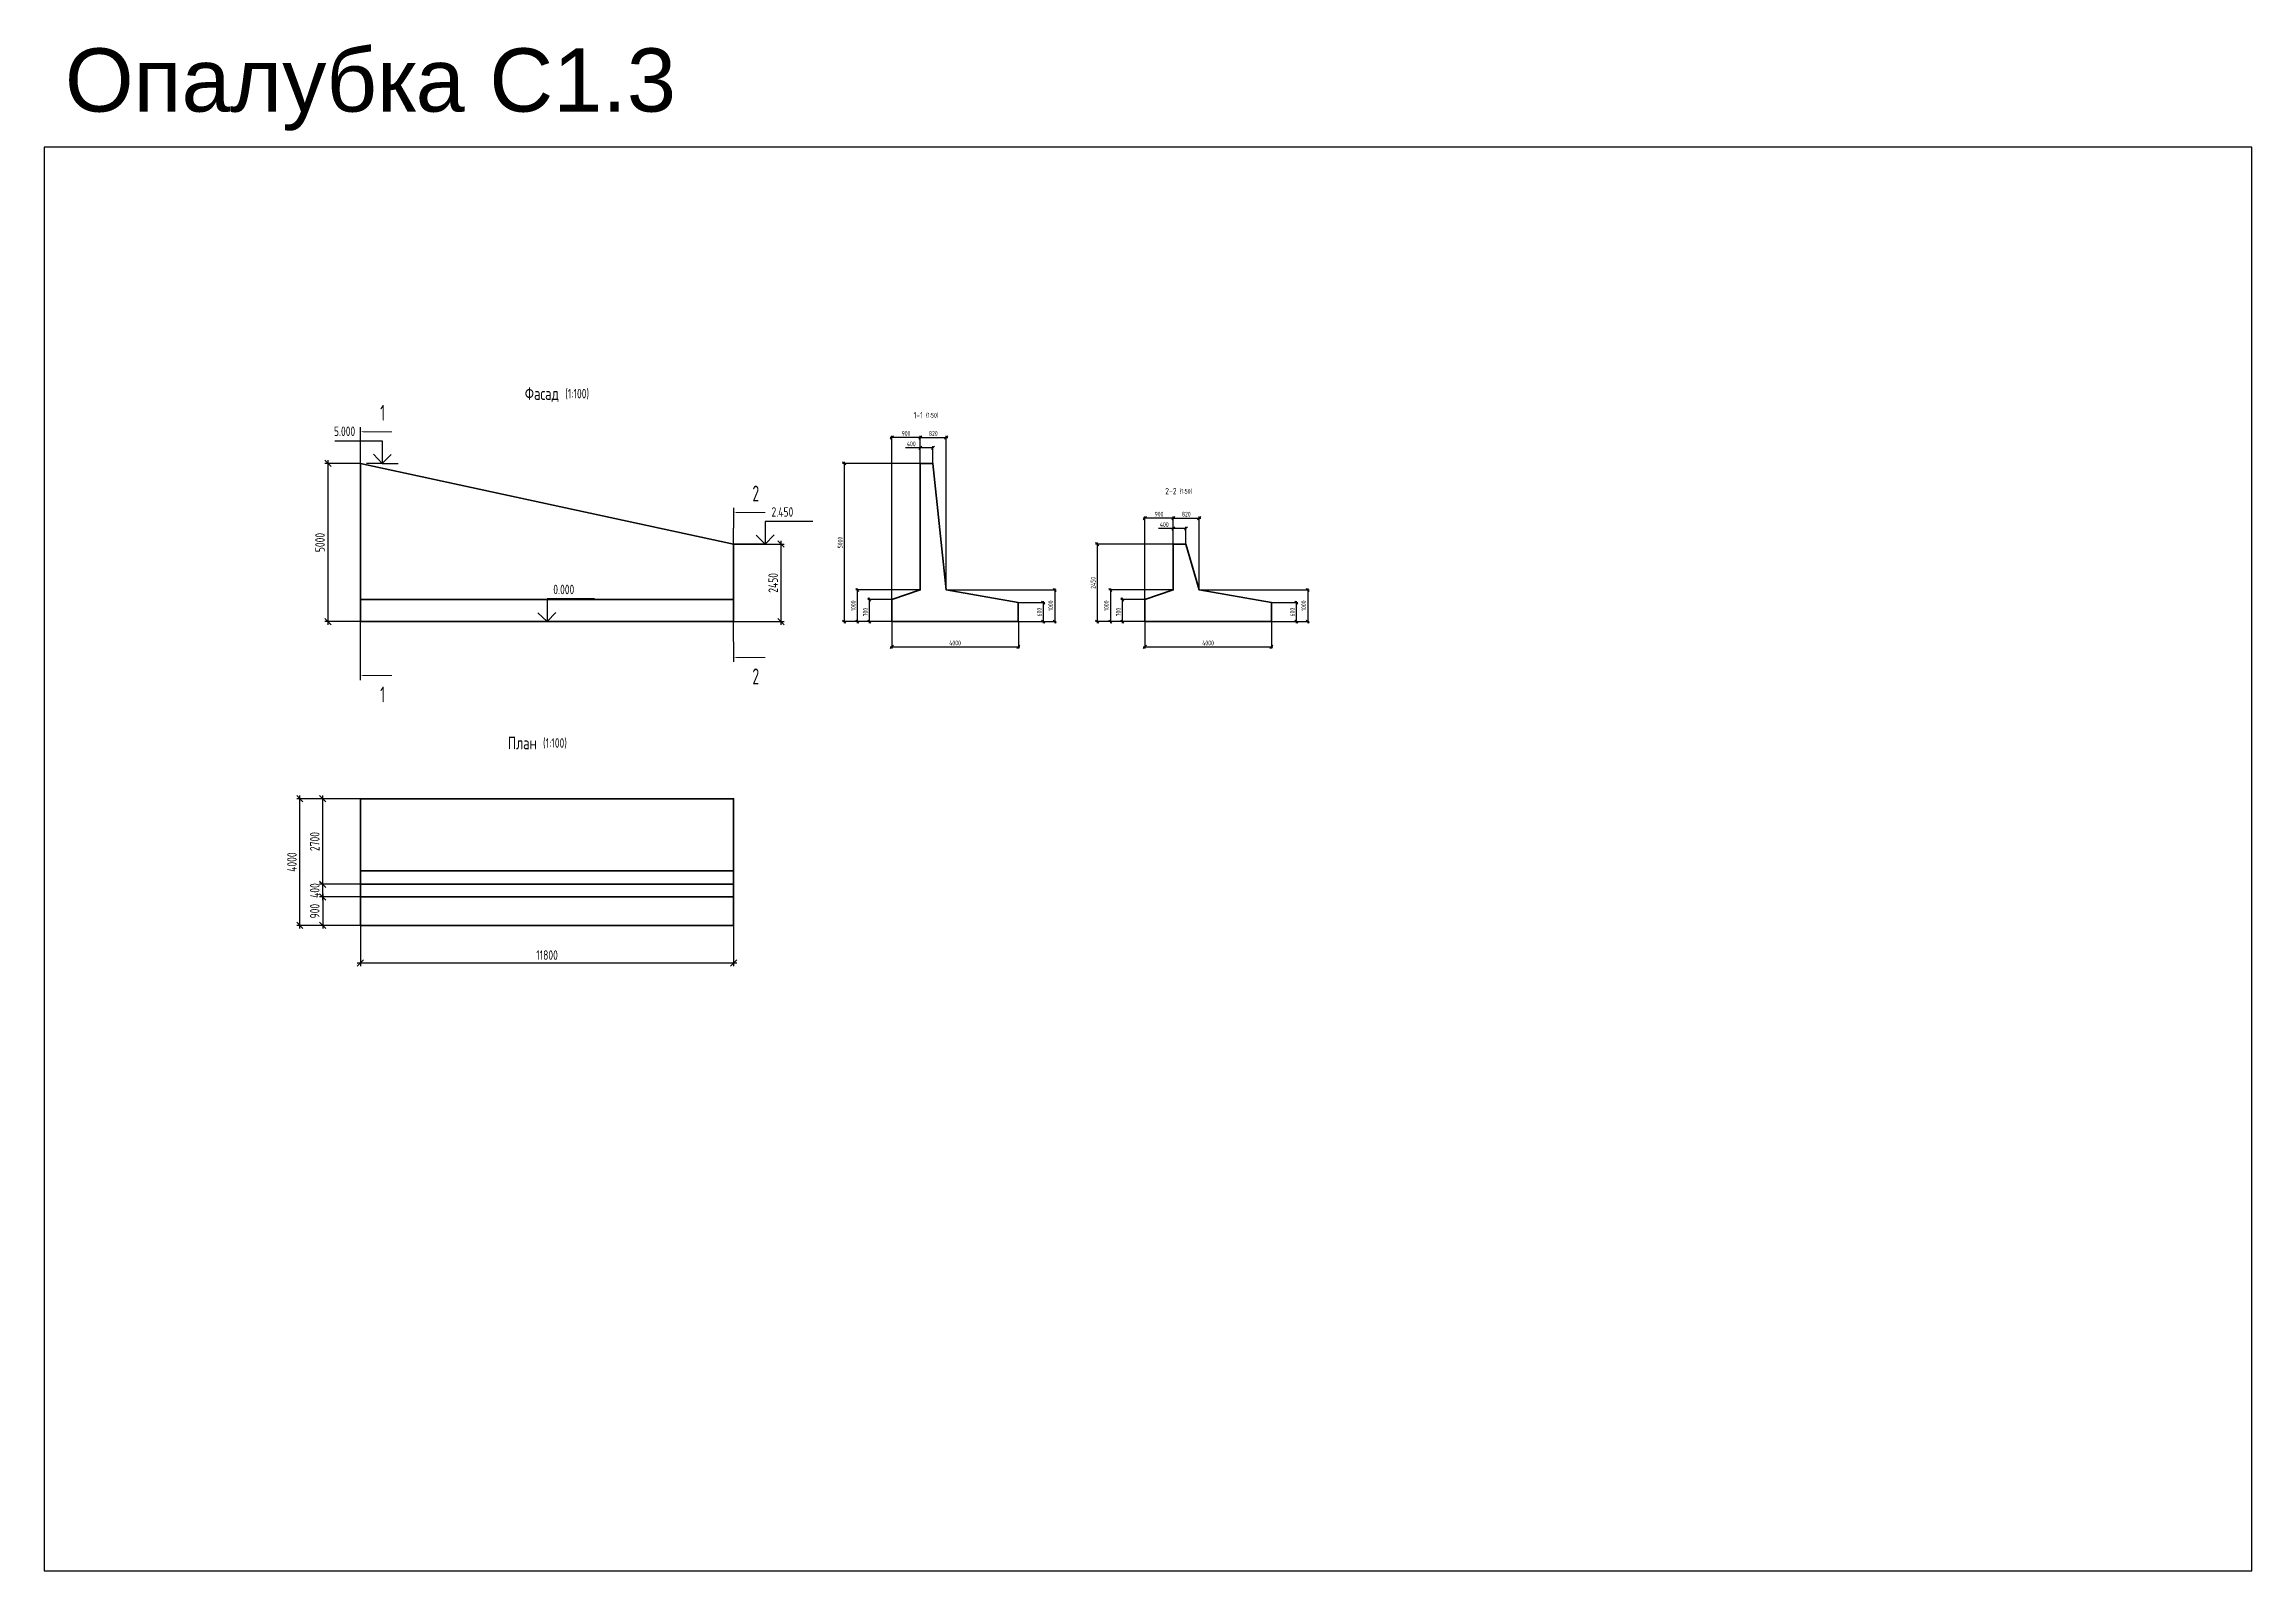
# Model space of a CAD drawing. Header units: millimetres. Extents: x -5073 to 1008956, y -2035460 to 62336.
# Drawn here: x 169601 to 239402, y -29999 to 18250 of the extents above; entities that cross this region are included whole.
import ezdxf
from ezdxf.enums import TextEntityAlignment as Align

# ---------------------------------------------------------------- set-up
doc = ezdxf.new("R2010")
doc.units = ezdxf.units.MM
doc.layers.add('Contur', color=40, linetype='Continuous', lineweight=40)
doc.layers.add('Notes', color=1, linetype='Continuous', plot=False)
for name, color, linetype in [('Size', 142, 'Continuous'), ('T_Text_B', 10, 'Continuous'), ('Text_B', 11, 'Continuous')]:
    doc.layers.add(name, color=color, linetype=linetype)
doc.styles.add('RS', font='romans.shx', dxfattribs={"width": 0.8})
doc.styles.add('RS 0.7', font='romans.shx', dxfattribs={"width": 0.7})
doc.styles.add('RS0.7', font='romans.shx', dxfattribs={"width": 0.7})
doc.styles.get("Standard").update_dxf_attribs({"font": 'arial.ttf'})
doc.dimstyles.new('LIN100$0', dxfattribs={"dimscale": 100, "dimtxt": 3, "dimasz": 2, "dimexe": 1, "dimexo": 0, "dimgap": 1, "dimtad": 1, "dimdec": 1, "dimrnd": 1, "dimzin": 9, "dimdsep": 46, "dimtxsty": 'RS 0.7', "dimblk1": 'OBLIQUE', "dimblk2": 'OBLIQUE', "dimsah": 1, "dimcen": 2, "dimdle": 1, "dimclrd": 256, "dimclre": 256, "dimclrt": 7, "dimazin": 2, "dimtfac": 0.7, "dimtdec": 1, "dimtmove": 0, "dimatfit": 1, "dimldrblk": 'DOTSMALL', "dimfxl": 1, "dimtfill": 1, "dimtolj": 1, "dimtzin": 12, "dimlwd": -1, "dimlwe": -1, "dimarcsym": 0})
doc.dimstyles.new('LIN50', dxfattribs={"dimscale": 50, "dimtxt": 3, "dimasz": 2, "dimexe": 1, "dimexo": 0, "dimgap": 1, "dimtad": 1, "dimdec": 1, "dimrnd": 1, "dimzin": 9, "dimdsep": 46, "dimtxsty": 'RS0.7', "dimblk1": 'OBLIQUE', "dimblk2": 'OBLIQUE', "dimsah": 1, "dimcen": 2, "dimdle": 1, "dimclrd": 256, "dimclre": 256, "dimclrt": 7, "dimazin": 2, "dimtfac": 2.5, "dimtdec": 1, "dimtmove": 0, "dimatfit": 3, "dimfxl": 1, "dimtolj": 1, "dimtzin": 12, "dimlwd": -1, "dimlwe": -1, "dimarcsym": 0})

# ---------------------------------------------------------------- blocks, each defined once
blk = doc.blocks.new('*U126')
at = {"lineweight": 25}
for p, q in [((0, 7.15), (0, 0)), ((15, 7.15), (0, 7.15)), ((0, 0), (-10, 0)), ((0, 0), (5, 0))]:
    blk.add_line(p, q, dxfattribs=at)
blk.add_lwpolyline([(-2.89, 2.77), (0, 0), (2.77, 2.89)], dxfattribs=at)
at = {"color": 7, "style": 'RS 0.7', "width": 0.7}
blk.add_attdef('+ОТМЕТКА', (1.97, 8.66), '', height=3, dxfattribs=at)
at = {"color": 7, "style": 'RS 0.7', "width": 0.7, "flags": 8}
blk.add_attdef('ПРИМЕЧАНИЕ', text='', height=3, dxfattribs=at).set_placement((1.97, 6.47), align=Align.TOP_LEFT)
blk = doc.blocks.new('*U53')
at = {"lineweight": 25}
for p, q in [((-15, 7.15), (0, 7.15)), ((0, 7.15), (0, 0)), ((0, 0), (-5, 0)), ((0, 0), (5, 0))]:
    blk.add_line(p, q, dxfattribs=at)
blk.add_lwpolyline([(2.89, 2.77), (0, 0), (-2.77, 2.89)], dxfattribs=at)
at = {"color": 7, "style": 'RS 0.7', "width": 0.7}
blk.add_attdef('+ОТМЕТКА', (-28.37, 8.66), '', height=3, dxfattribs=at)
at = {"color": 7, "style": 'RS 0.7', "width": 0.7, "flags": 8}
blk.add_attdef('ПРИМЕЧАНИЕ', text='', height=3, dxfattribs=at).set_placement((-1.97, 6.47), align=Align.TOP_LEFT)
blk = doc.blocks.new('*U127')
at = {"color": 10}
for points in [[(0, 10, 0, 1.3, 0), (-4, 10, 0.3, 0.3, 0), (-10, 10, 0.3, 0.3, 0)], [(0, -35.81, 0, 1.3, 0), (-4, -35.81, 0.3, 0.3, 0), (-10, -35.81, 0.3, 0.3, 0)]]:
    blk.add_lwpolyline(points, format="xyseb", dxfattribs=at)
at = {"color": 10, "const_width": 0.4}
for points in [[(0, 11.5), (0, 10)], [(0, 10), (0, 5)], [(0, -35.81), (0, -30.81)], [(0, -37.31), (0, -35.81)]]:
    blk.add_lwpolyline(points, dxfattribs=at)
at = {"layer": 'Notes', "color": 250, "ltscale": 0.5}
blk.add_line((0, 5), (0, -30.81), dxfattribs=at)
at = {"color": 10, "style": 'RS', "width": 0.6, "flags": 8}
for tag, p in [('СЕЧ1', (-7, 16)), ('СЕЧ2', (-7, -41.81))]:
    blk.add_attdef(tag, text='', height=5, rotation=180, dxfattribs=at).set_placement(p, align=Align.MIDDLE_CENTER)
blk = doc.blocks.new('_Oblique')
at = {"color": 0, "lineweight": -2}
blk.add_line((-0.5, -0.5), (0.5, 0.5), dxfattribs=at)
blk = doc.blocks.new('*D100')
at = {"layer": 'Defpoints', "color": 0, "transparency": 16777216}
for p in [(179601, -9600), (191401, -9600), (191401, -10789)]:
    blk.add_point(p, dxfattribs=at)
at = {"layer": 'Size', "transparency": 16777216}
for p, q in [((179601, -9600), (179601, -10889)), ((191401, -9600), (191401, -10889)), ((179501, -10789), (191501, -10789))]:
    blk.add_line(p, q, dxfattribs=at)
at = {"layer": 'Size', "transparency": 16777216, "xscale": 200, "yscale": 200, "zscale": 200, "rotation": 180}
blk.add_blockref('_Oblique', (179601, -10789), dxfattribs=at)
at = {"layer": 'Size', "transparency": 16777216, "xscale": 200, "yscale": 200, "zscale": 200}
blk.add_blockref('_Oblique', (191401, -10789), dxfattribs=at)
at = {"layer": 'Size', "color": 7, "transparency": 16777216, "insert": (185501, -10539), "char_height": 300, "attachment_point": 5, "style": 'RS 0.7', "bg_fill": 3, "box_fill_scale": 1.1, "bg_fill_color": 256, "bg_fill_true_color": 13158600, "bg_fill_transparency": 0}
blk.add_mtext('\\A1;11800', dxfattribs=at)
blk = doc.blocks.new('_DotSmall')
at = {"color": 0, "const_width": 0.5}
blk.add_lwpolyline([(-0.0625, 0, 1), (0.0625, 0, 1)], format="xyb", close=True, dxfattribs=at)
blk = doc.blocks.new('*D101')
at = {"layer": 'Defpoints', "color": 0, "transparency": 16777216}
for p in [(203691, 700), (204401, 700), (204401, 0)]:
    blk.add_point(p, dxfattribs=at)
at = {"layer": 'Size', "transparency": 16777216}
for p, q in [((204401, 700), (203641, 700)), ((203691, -50), (203691, 750)), ((204401, 0), (203641, 0))]:
    blk.add_line(p, q, dxfattribs=at)
at = {"layer": 'Size', "transparency": 16777216, "xscale": 100, "yscale": 100, "zscale": 100}
for p, rotation in [((203691, 700), 90), ((203691, 0), 270)]:
    blk.add_blockref('_Oblique', p, dxfattribs=dict(at, rotation=rotation))
at = {"layer": 'Size', "color": 7, "transparency": 16777216, "insert": (203566, 300), "char_height": 150, "attachment_point": 5, "rotation": 90, "style": 'RS0.7'}
blk.add_mtext('\\A1;700', dxfattribs=at)
blk = doc.blocks.new('*D102')
at = {"layer": 'Defpoints', "color": 0, "transparency": 16777216}
for p in [(205301, 1000), (203311, 0), (204401, 0)]:
    blk.add_point(p, dxfattribs=at)
at = {"layer": 'Size', "transparency": 16777216}
for p, q in [((205301, 1000), (203261, 1000)), ((203311, 1050), (203311, -50)), ((204401, 0), (203261, 0))]:
    blk.add_line(p, q, dxfattribs=at)
at = {"layer": 'Size', "transparency": 16777216, "xscale": 100, "yscale": 100, "zscale": 100}
for p, rotation in [((203311, 1000), 90), ((203311, 0), 270)]:
    blk.add_blockref('_Oblique', p, dxfattribs=dict(at, rotation=rotation))
at = {"layer": 'Size', "color": 7, "transparency": 16777216, "insert": (203186, 500), "char_height": 150, "attachment_point": 5, "rotation": 90, "style": 'RS0.7'}
blk.add_mtext('\\A1;1000', dxfattribs=at)
blk = doc.blocks.new('*D103')
at = {"layer": 'Defpoints', "color": 0, "transparency": 16777216}
for p in [(206121, 1000), (208401, 0), (209551, 0)]:
    blk.add_point(p, dxfattribs=at)
at = {"layer": 'Size', "transparency": 16777216}
for p, q in [((206121, 1000), (209601, 1000)), ((209551, 1050), (209551, -50)), ((208401, 0), (209601, 0))]:
    blk.add_line(p, q, dxfattribs=at)
at = {"layer": 'Size', "transparency": 16777216, "xscale": 100, "yscale": 100, "zscale": 100}
for p, rotation in [((209551, 1000), 90), ((209551, 0), 270)]:
    blk.add_blockref('_Oblique', p, dxfattribs=dict(at, rotation=rotation))
at = {"layer": 'Size', "color": 7, "transparency": 16777216, "insert": (209426, 500), "char_height": 150, "attachment_point": 5, "rotation": 90, "style": 'RS0.7'}
blk.add_mtext('\\A1;1000', dxfattribs=at)
blk = doc.blocks.new('*D104')
at = {"layer": 'Defpoints', "color": 0, "transparency": 16777216}
for p in [(208401, 600), (208401, 0), (209189, 0)]:
    blk.add_point(p, dxfattribs=at)
at = {"layer": 'Size', "transparency": 16777216}
for p, q in [((208401, 600), (209239, 600)), ((208401, 0), (209239, 0)), ((209189, 650), (209189, -50))]:
    blk.add_line(p, q, dxfattribs=at)
at = {"layer": 'Size', "transparency": 16777216, "xscale": 100, "yscale": 100, "zscale": 100}
for p, rotation in [((209189, 600), 90), ((209189, 0), 270)]:
    blk.add_blockref('_Oblique', p, dxfattribs=dict(at, rotation=rotation))
at = {"layer": 'Size', "color": 7, "transparency": 16777216, "insert": (209064, 300), "char_height": 150, "attachment_point": 5, "rotation": 90, "style": 'RS0.7'}
blk.add_mtext('\\A1;600', dxfattribs=at)
blk = doc.blocks.new('*D105')
at = {"layer": 'Defpoints', "color": 0, "transparency": 16777216}
for p in [(204401, 0), (208401, 0), (208401, -799)]:
    blk.add_point(p, dxfattribs=at)
at = {"layer": 'Size', "transparency": 16777216}
for p, q in [((204401, 0), (204401, -849)), ((208401, 0), (208401, -849)), ((204351, -799), (208451, -799))]:
    blk.add_line(p, q, dxfattribs=at)
at = {"layer": 'Size', "transparency": 16777216, "xscale": 100, "yscale": 100, "zscale": 100, "rotation": 180}
blk.add_blockref('_Oblique', (204401, -799), dxfattribs=at)
at = {"layer": 'Size', "transparency": 16777216, "xscale": 100, "yscale": 100, "zscale": 100}
blk.add_blockref('_Oblique', (208401, -799), dxfattribs=at)
at = {"layer": 'Size', "color": 7, "transparency": 16777216, "insert": (206401, -674), "char_height": 150, "attachment_point": 5, "style": 'RS0.7'}
blk.add_mtext('\\A1;4000', dxfattribs=at)
blk = doc.blocks.new('*D106')
at = {"layer": 'Defpoints', "color": 0, "transparency": 16777216}
for p in [(205701, 2943), (205301, 2450), (205701, 2450)]:
    blk.add_point(p, dxfattribs=at)
at = {"layer": 'Size', "transparency": 16777216}
for p, q in [((205301, 2943), (204831, 2943)), ((205701, 2943), (205251, 2943)), ((205301, 2450), (205301, 2993)), ((205701, 2450), (205701, 2993))]:
    blk.add_line(p, q, dxfattribs=at)
at = {"layer": 'Size', "transparency": 16777216, "xscale": 100, "yscale": 100, "zscale": 100, "rotation": 180}
blk.add_blockref('_Oblique', (205301, 2943), dxfattribs=at)
at = {"layer": 'Size', "transparency": 16777216, "xscale": 100, "yscale": 100, "zscale": 100}
blk.add_blockref('_Oblique', (205701, 2943), dxfattribs=at)
at = {"layer": 'Size', "color": 7, "transparency": 16777216, "insert": (205016, 3068), "char_height": 150, "attachment_point": 5, "style": 'RS0.7'}
blk.add_mtext('\\A1;400', dxfattribs=at)
blk = doc.blocks.new('*D107')
at = {"layer": 'Defpoints', "color": 0, "transparency": 16777216}
for p in [(206121, 3271), (205301, 2450), (206121, 1000)]:
    blk.add_point(p, dxfattribs=at)
at = {"layer": 'Size', "transparency": 16777216}
for p, q in [((205251, 3271), (206171, 3271)), ((205301, 2450), (205301, 3321)), ((206121, 1000), (206121, 3321))]:
    blk.add_line(p, q, dxfattribs=at)
at = {"layer": 'Size', "transparency": 16777216, "xscale": 100, "yscale": 100, "zscale": 100, "rotation": 180}
blk.add_blockref('_Oblique', (205301, 3271), dxfattribs=at)
at = {"layer": 'Size', "transparency": 16777216, "xscale": 100, "yscale": 100, "zscale": 100}
blk.add_blockref('_Oblique', (206121, 3271), dxfattribs=at)
at = {"layer": 'Size', "color": 7, "transparency": 16777216, "insert": (205711, 3396), "char_height": 150, "attachment_point": 5, "style": 'RS0.7'}
blk.add_mtext('\\A1;820', dxfattribs=at)
blk = doc.blocks.new('*D108')
at = {"layer": 'Defpoints', "color": 0, "transparency": 16777216}
for p in [(204401, 3271), (205301, 2450), (204401, 600)]:
    blk.add_point(p, dxfattribs=at)
at = {"layer": 'Size', "transparency": 16777216}
for p, q in [((205351, 3271), (204351, 3271)), ((204401, 600), (204401, 3321)), ((205301, 2450), (205301, 3321))]:
    blk.add_line(p, q, dxfattribs=at)
at = {"layer": 'Size', "transparency": 16777216, "xscale": 100, "yscale": 100, "zscale": 100, "rotation": 180}
blk.add_blockref('_Oblique', (204401, 3271), dxfattribs=at)
at = {"layer": 'Size', "transparency": 16777216, "xscale": 100, "yscale": 100, "zscale": 100}
blk.add_blockref('_Oblique', (205301, 3271), dxfattribs=at)
at = {"layer": 'Size', "color": 7, "transparency": 16777216, "insert": (204851, 3396), "char_height": 150, "attachment_point": 5, "style": 'RS0.7'}
blk.add_mtext('\\A1;900', dxfattribs=at)
blk = doc.blocks.new('*D109')
at = {"layer": 'Defpoints', "color": 0, "transparency": 16777216}
for p in [(205301, 2450), (202893, 0), (205301, 0)]:
    blk.add_point(p, dxfattribs=at)
at = {"layer": 'Size', "transparency": 16777216}
for p, q in [((205301, 2450), (202843, 2450)), ((202893, 2500), (202893, -50)), ((205301, 0), (202843, 0))]:
    blk.add_line(p, q, dxfattribs=at)
at = {"layer": 'Size', "transparency": 16777216, "xscale": 100, "yscale": 100, "zscale": 100}
for p, rotation in [((202893, 2450), 90), ((202893, 0), 270)]:
    blk.add_blockref('_Oblique', p, dxfattribs=dict(at, rotation=rotation))
at = {"layer": 'Size', "color": 7, "transparency": 16777216, "insert": (202768, 1225), "char_height": 150, "attachment_point": 5, "rotation": 90, "style": 'RS0.7'}
blk.add_mtext('\\A1;2450', dxfattribs=at)
blk = doc.blocks.new('*U124')
at = {"color": 10}
for points in [[(0, 10, 0, 1.3, 0), (-4, 10, 0.3, 0.3, 0), (-10, 10, 0.3, 0.3, 0)], [(0, -67.02, 0, 1.3, 0), (-4, -67.02, 0.3, 0.3, 0), (-10, -67.02, 0.3, 0.3, 0)]]:
    blk.add_lwpolyline(points, format="xyseb", dxfattribs=at)
at = {"color": 10, "const_width": 0.4}
for points in [[(0, 11.5), (0, 10)], [(0, 10), (0, 5)], [(0, -67.02), (0, -62.02)], [(0, -68.52), (0, -67.02)]]:
    blk.add_lwpolyline(points, dxfattribs=at)
at = {"layer": 'Notes', "color": 250, "ltscale": 0.5}
blk.add_line((0, 5), (0, -62.02), dxfattribs=at)
at = {"color": 10, "style": 'RS', "width": 0.6, "flags": 8}
for tag, p in [('СЕЧ1', (-7, 16)), ('СЕЧ2', (-7, -73.02))]:
    blk.add_attdef(tag, text='', height=5, rotation=180, dxfattribs=at).set_placement(p, align=Align.MIDDLE_CENTER)
blk = doc.blocks.new('*D110')
at = {"layer": 'Defpoints', "color": 0, "transparency": 16777216}
for p in [(179601, 5000), (178572, 0), (179601, 0)]:
    blk.add_point(p, dxfattribs=at)
at = {"layer": 'Size', "transparency": 16777216}
for p, q in [((179601, 5000), (178472, 5000)), ((178572, 5100), (178572, -100)), ((179601, 0), (178472, 0))]:
    blk.add_line(p, q, dxfattribs=at)
at = {"layer": 'Size', "transparency": 16777216, "xscale": 200, "yscale": 200, "zscale": 200}
for p, rotation in [((178572, 5000), 90), ((178572, 0), 270)]:
    blk.add_blockref('_Oblique', p, dxfattribs=dict(at, rotation=rotation))
at = {"layer": 'Size', "color": 7, "transparency": 16777216, "insert": (178322, 2500), "char_height": 300, "attachment_point": 5, "rotation": 90, "style": 'RS 0.7', "bg_fill": 3, "box_fill_scale": 1.1, "bg_fill_color": 256, "bg_fill_true_color": 13158600, "bg_fill_transparency": 0}
blk.add_mtext('\\A1;5000', dxfattribs=at)
blk = doc.blocks.new('*D111')
at = {"layer": 'Defpoints', "color": 0, "transparency": 16777216}
for p in [(177685, -5600), (179601, -5600), (179601, -9600)]:
    blk.add_point(p, dxfattribs=at)
at = {"layer": 'Size', "transparency": 16777216}
for p, q in [((177685, -9700), (177685, -5500)), ((179601, -5600), (177585, -5600)), ((179601, -9600), (177585, -9600))]:
    blk.add_line(p, q, dxfattribs=at)
at = {"layer": 'Size', "transparency": 16777216, "xscale": 200, "yscale": 200, "zscale": 200}
for p, rotation in [((177685, -5600), 90), ((177685, -9600), 270)]:
    blk.add_blockref('_Oblique', p, dxfattribs=dict(at, rotation=rotation))
at = {"layer": 'Size', "color": 7, "transparency": 16777216, "insert": (177435, -7600), "char_height": 300, "attachment_point": 5, "rotation": 90, "style": 'RS 0.7', "bg_fill": 3, "box_fill_scale": 1.1, "bg_fill_color": 256, "bg_fill_true_color": 13158600, "bg_fill_transparency": 0}
blk.add_mtext('\\A1;4000', dxfattribs=at)
blk = doc.blocks.new('*D112')
at = {"layer": 'Defpoints', "color": 0, "transparency": 16777216}
for p in [(179601, -8300), (179601, -8700)]:
    blk.add_point(p, dxfattribs=at)
at = {"layer": 'Size', "transparency": 16777216}
for p, q in [((179601, -8300), (178308, -8300)), ((178408, -8800), (178408, -8200)), ((179601, -8700), (178308, -8700))]:
    blk.add_line(p, q, dxfattribs=at)
at = {"layer": 'Size', "transparency": 16777216, "xscale": 200, "yscale": 200, "zscale": 200}
for p, rotation in [((178408, -8300), 90), ((178408, -8700), 270)]:
    blk.add_blockref('_Oblique', p, dxfattribs=dict(at, rotation=rotation))
at = {"layer": 'Size', "color": 7, "transparency": 16777216, "insert": (178158, -8500), "char_height": 300, "attachment_point": 5, "rotation": 90, "style": 'RS 0.7', "bg_fill": 3, "box_fill_scale": 1.1, "bg_fill_color": 256, "bg_fill_true_color": 13158600, "bg_fill_transparency": 0}
blk.add_mtext('\\A1;400', dxfattribs=at)
at = {"layer": 'Defpoints', "color": 0, "transparency": 16777216}
blk.add_point((178408, -8300), dxfattribs=at)
blk = doc.blocks.new('*D113')
at = {"layer": 'Defpoints', "color": 0, "transparency": 16777216}
for p in [(179601, -8700), (179601, -9600)]:
    blk.add_point(p, dxfattribs=at)
at = {"layer": 'Size', "transparency": 16777216}
for p, q in [((179601, -8700), (178308, -8700)), ((178408, -8600), (178408, -9700)), ((179601, -9600), (178308, -9600))]:
    blk.add_line(p, q, dxfattribs=at)
at = {"layer": 'Size', "transparency": 16777216, "xscale": 200, "yscale": 200, "zscale": 200}
for p, rotation in [((178408, -8700), 90), ((178408, -9600), 270)]:
    blk.add_blockref('_Oblique', p, dxfattribs=dict(at, rotation=rotation))
at = {"layer": 'Size', "color": 7, "transparency": 16777216, "insert": (178158, -9150), "char_height": 300, "attachment_point": 5, "rotation": 90, "style": 'RS 0.7', "bg_fill": 3, "box_fill_scale": 1.1, "bg_fill_color": 256, "bg_fill_true_color": 13158600, "bg_fill_transparency": 0}
blk.add_mtext('\\A1;900', dxfattribs=at)
at = {"layer": 'Defpoints', "color": 0, "transparency": 16777216}
blk.add_point((178408, -9600), dxfattribs=at)
blk = doc.blocks.new('*D114')
at = {"layer": 'Defpoints', "color": 0, "transparency": 16777216}
for p in [(178408, -5600), (179601, -5600), (179601, -8300)]:
    blk.add_point(p, dxfattribs=at)
at = {"layer": 'Size', "transparency": 16777216}
for p, q in [((178408, -8400), (178408, -5500)), ((179601, -5600), (178308, -5600)), ((179601, -8300), (178308, -8300))]:
    blk.add_line(p, q, dxfattribs=at)
at = {"layer": 'Size', "transparency": 16777216, "xscale": 200, "yscale": 200, "zscale": 200}
for p, rotation in [((178408, -5600), 90), ((178408, -8300), 270)]:
    blk.add_blockref('_Oblique', p, dxfattribs=dict(at, rotation=rotation))
at = {"layer": 'Size', "color": 7, "transparency": 16777216, "insert": (178158, -6950), "char_height": 300, "attachment_point": 5, "rotation": 90, "style": 'RS 0.7', "bg_fill": 3, "box_fill_scale": 1.1, "bg_fill_color": 256, "bg_fill_true_color": 13158600, "bg_fill_transparency": 0}
blk.add_mtext('\\A1;2700', dxfattribs=at)
blk = doc.blocks.new('_Сечение')
at = {"style": 'RS0.7', "width": 0.7}
for tag, p in [('3_COM', (0, -4)), ('4_COM', (0, -9))]:
    blk.add_attdef(tag, text='', height=3, dxfattribs=at).set_placement(p, align=Align.TOP_CENTER)
at = {"layer": 'T_Text_B', "style": 'RS0.7', "width": 0.7}
blk.add_attdef('1_NUM', text='', height=4, dxfattribs=at).set_placement((0, 0), align=Align.MIDDLE_RIGHT)
at = {"layer": 'Text_B', "style": 'RS0.7', "width": 0.7}
blk.add_attdef('2_SCA', text='', height=3, dxfattribs=at).set_placement((2, 0), align=Align.MIDDLE_LEFT)
blk = doc.blocks.new('*D115')
at = {"layer": 'Defpoints', "color": 0, "transparency": 16777216}
for p in [(197302, 5000), (197702, 5493), (197702, 5000)]:
    blk.add_point(p, dxfattribs=at)
at = {"layer": 'Size', "transparency": 16777216}
for p, q in [((197302, 5493), (196832, 5493)), ((197702, 5493), (197252, 5493)), ((197302, 5000), (197302, 5543)), ((197702, 5000), (197702, 5543))]:
    blk.add_line(p, q, dxfattribs=at)
at = {"layer": 'Size', "transparency": 16777216, "xscale": 100, "yscale": 100, "zscale": 100, "rotation": 180}
blk.add_blockref('_Oblique', (197302, 5493), dxfattribs=at)
at = {"layer": 'Size', "transparency": 16777216, "xscale": 100, "yscale": 100, "zscale": 100}
blk.add_blockref('_Oblique', (197702, 5493), dxfattribs=at)
at = {"layer": 'Size', "color": 7, "transparency": 16777216, "insert": (197017, 5618), "char_height": 150, "attachment_point": 5, "style": 'RS0.7'}
blk.add_mtext('\\A1;400', dxfattribs=at)
blk = doc.blocks.new('*D116')
at = {"layer": 'Defpoints', "color": 0, "transparency": 16777216}
for p in [(198122, 5821), (197302, 5000), (198122, 1000)]:
    blk.add_point(p, dxfattribs=at)
at = {"layer": 'Size', "transparency": 16777216}
for p, q in [((197252, 5821), (198172, 5821)), ((197302, 5000), (197302, 5871)), ((198122, 1000), (198122, 5871))]:
    blk.add_line(p, q, dxfattribs=at)
at = {"layer": 'Size', "transparency": 16777216, "xscale": 100, "yscale": 100, "zscale": 100, "rotation": 180}
blk.add_blockref('_Oblique', (197302, 5821), dxfattribs=at)
at = {"layer": 'Size', "transparency": 16777216, "xscale": 100, "yscale": 100, "zscale": 100}
blk.add_blockref('_Oblique', (198122, 5821), dxfattribs=at)
at = {"layer": 'Size', "color": 7, "transparency": 16777216, "insert": (197712, 5946), "char_height": 150, "attachment_point": 5, "style": 'RS0.7'}
blk.add_mtext('\\A1;820', dxfattribs=at)
blk = doc.blocks.new('*D117')
at = {"layer": 'Defpoints', "color": 0, "transparency": 16777216}
for p in [(196402, 5821), (197302, 5000), (196402, 700)]:
    blk.add_point(p, dxfattribs=at)
at = {"layer": 'Size', "transparency": 16777216}
for p, q in [((197352, 5821), (196352, 5821)), ((196402, 700), (196402, 5871)), ((197302, 5000), (197302, 5871))]:
    blk.add_line(p, q, dxfattribs=at)
at = {"layer": 'Size', "transparency": 16777216, "xscale": 100, "yscale": 100, "zscale": 100, "rotation": 180}
blk.add_blockref('_Oblique', (196402, 5821), dxfattribs=at)
at = {"layer": 'Size', "transparency": 16777216, "xscale": 100, "yscale": 100, "zscale": 100}
blk.add_blockref('_Oblique', (197302, 5821), dxfattribs=at)
at = {"layer": 'Size', "color": 7, "transparency": 16777216, "insert": (196852, 5946), "char_height": 150, "attachment_point": 5, "style": 'RS0.7'}
blk.add_mtext('\\A1;900', dxfattribs=at)
blk = doc.blocks.new('*D118')
at = {"layer": 'Defpoints', "color": 0, "transparency": 16777216}
for p in [(197302, 5000), (194894, 0), (196402, 0)]:
    blk.add_point(p, dxfattribs=at)
at = {"layer": 'Size', "transparency": 16777216}
for p, q in [((197302, 5000), (194844, 5000)), ((194894, 5050), (194894, -50)), ((196402, 0), (194844, 0))]:
    blk.add_line(p, q, dxfattribs=at)
at = {"layer": 'Size', "transparency": 16777216, "xscale": 100, "yscale": 100, "zscale": 100}
for p, rotation in [((194894, 5000), 90), ((194894, 0), 270)]:
    blk.add_blockref('_Oblique', p, dxfattribs=dict(at, rotation=rotation))
at = {"layer": 'Size', "color": 7, "transparency": 16777216, "insert": (194769, 2500), "char_height": 150, "attachment_point": 5, "rotation": 90, "style": 'RS0.7'}
blk.add_mtext('\\A1;5000', dxfattribs=at)
blk = doc.blocks.new('*D119')
at = {"layer": 'Defpoints', "color": 0, "transparency": 16777216}
for p in [(195692, 700), (196402, 700), (196402, 0)]:
    blk.add_point(p, dxfattribs=at)
at = {"layer": 'Size', "transparency": 16777216}
for p, q in [((196402, 700), (195642, 700)), ((195692, -50), (195692, 750)), ((196402, 0), (195642, 0))]:
    blk.add_line(p, q, dxfattribs=at)
at = {"layer": 'Size', "transparency": 16777216, "xscale": 100, "yscale": 100, "zscale": 100}
for p, rotation in [((195692, 700), 90), ((195692, 0), 270)]:
    blk.add_blockref('_Oblique', p, dxfattribs=dict(at, rotation=rotation))
at = {"layer": 'Size', "color": 7, "transparency": 16777216, "insert": (195567, 300), "char_height": 150, "attachment_point": 5, "rotation": 90, "style": 'RS0.7'}
blk.add_mtext('\\A1;700', dxfattribs=at)
blk = doc.blocks.new('*D120')
at = {"layer": 'Defpoints', "color": 0, "transparency": 16777216}
for p in [(197302, 1000), (195311, 0), (196402, 0)]:
    blk.add_point(p, dxfattribs=at)
at = {"layer": 'Size', "transparency": 16777216}
for p, q in [((197302, 1000), (195261, 1000)), ((195311, 1050), (195311, -50)), ((196402, 0), (195261, 0))]:
    blk.add_line(p, q, dxfattribs=at)
at = {"layer": 'Size', "transparency": 16777216, "xscale": 100, "yscale": 100, "zscale": 100}
for p, rotation in [((195311, 1000), 90), ((195311, 0), 270)]:
    blk.add_blockref('_Oblique', p, dxfattribs=dict(at, rotation=rotation))
at = {"layer": 'Size', "color": 7, "transparency": 16777216, "insert": (195186, 500), "char_height": 150, "attachment_point": 5, "rotation": 90, "style": 'RS0.7'}
blk.add_mtext('\\A1;1000', dxfattribs=at)
blk = doc.blocks.new('*D121')
at = {"layer": 'Defpoints', "color": 0, "transparency": 16777216}
for p in [(198122, 1000), (200402, 0), (201552, 0)]:
    blk.add_point(p, dxfattribs=at)
at = {"layer": 'Size', "transparency": 16777216}
for p, q in [((198122, 1000), (201602, 1000)), ((201552, 1050), (201552, -50)), ((200402, 0), (201602, 0))]:
    blk.add_line(p, q, dxfattribs=at)
at = {"layer": 'Size', "transparency": 16777216, "xscale": 100, "yscale": 100, "zscale": 100}
for p, rotation in [((201552, 1000), 90), ((201552, 0), 270)]:
    blk.add_blockref('_Oblique', p, dxfattribs=dict(at, rotation=rotation))
at = {"layer": 'Size', "color": 7, "transparency": 16777216, "insert": (201427, 500), "char_height": 150, "attachment_point": 5, "rotation": 90, "style": 'RS0.7'}
blk.add_mtext('\\A1;1000', dxfattribs=at)
blk = doc.blocks.new('*D122')
at = {"layer": 'Defpoints', "color": 0, "transparency": 16777216}
for p in [(200402, 600), (200402, 0), (201189, 0)]:
    blk.add_point(p, dxfattribs=at)
at = {"layer": 'Size', "transparency": 16777216}
for p, q in [((200402, 600), (201239, 600)), ((200402, 0), (201239, 0)), ((201189, 650), (201189, -50))]:
    blk.add_line(p, q, dxfattribs=at)
at = {"layer": 'Size', "transparency": 16777216, "xscale": 100, "yscale": 100, "zscale": 100}
for p, rotation in [((201189, 600), 90), ((201189, 0), 270)]:
    blk.add_blockref('_Oblique', p, dxfattribs=dict(at, rotation=rotation))
at = {"layer": 'Size', "color": 7, "transparency": 16777216, "insert": (201064, 300), "char_height": 150, "attachment_point": 5, "rotation": 90, "style": 'RS0.7'}
blk.add_mtext('\\A1;600', dxfattribs=at)
blk = doc.blocks.new('*D123')
at = {"layer": 'Defpoints', "color": 0, "transparency": 16777216}
for p in [(196402, 0), (200402, 0), (200402, -799)]:
    blk.add_point(p, dxfattribs=at)
at = {"layer": 'Size', "transparency": 16777216}
for p, q in [((196402, 0), (196402, -849)), ((200402, 0), (200402, -849)), ((196352, -799), (200452, -799))]:
    blk.add_line(p, q, dxfattribs=at)
at = {"layer": 'Size', "transparency": 16777216, "xscale": 100, "yscale": 100, "zscale": 100, "rotation": 180}
blk.add_blockref('_Oblique', (196402, -799), dxfattribs=at)
at = {"layer": 'Size', "transparency": 16777216, "xscale": 100, "yscale": 100, "zscale": 100}
blk.add_blockref('_Oblique', (200402, -799), dxfattribs=at)
at = {"layer": 'Size', "color": 7, "transparency": 16777216, "insert": (198402, -674), "char_height": 150, "attachment_point": 5, "style": 'RS0.7'}
blk.add_mtext('\\A1;4000', dxfattribs=at)
blk = doc.blocks.new('*D125')
at = {"layer": 'Defpoints', "color": 0, "transparency": 16777216}
for p in [(191401, 2450), (192901, 2450), (191401, 0)]:
    blk.add_point(p, dxfattribs=at)
at = {"layer": 'Size', "transparency": 16777216}
for p, q in [((191401, 2450), (193001, 2450)), ((192901, -100), (192901, 2550)), ((191401, 0), (193001, 0))]:
    blk.add_line(p, q, dxfattribs=at)
at = {"layer": 'Size', "transparency": 16777216, "xscale": 200, "yscale": 200, "zscale": 200}
for p, rotation in [((192901, 2450), 90), ((192901, 0), 270)]:
    blk.add_blockref('_Oblique', p, dxfattribs=dict(at, rotation=rotation))
at = {"layer": 'Size', "color": 7, "transparency": 16777216, "insert": (192651, 1225), "char_height": 300, "attachment_point": 5, "rotation": 90, "style": 'RS 0.7', "bg_fill": 3, "box_fill_scale": 1.1, "bg_fill_color": 256, "bg_fill_true_color": 13158600, "bg_fill_transparency": 0}
blk.add_mtext('\\A1;2450', dxfattribs=at)
blk = doc.blocks.new('*U54')
at = {"lineweight": 25}
for p, q in [((0, 7.15), (0, 0)), ((15, 7.15), (0, 7.15)), ((0, 0), (-10, 0)), ((0, 0), (5, 0))]:
    blk.add_line(p, q, dxfattribs=at)
blk.add_lwpolyline([(-2.89, 2.77), (0, 0), (2.77, 2.89)], dxfattribs=at)
at = {"color": 7, "style": 'RS 0.7', "width": 0.7}
blk.add_attdef('+ОТМЕТКА', (1.97, 8.66), '', height=3, dxfattribs=at)
at = {"color": 7, "style": 'RS 0.7', "width": 0.7, "flags": 8}
blk.add_attdef('ПРИМЕЧАНИЕ', text='', height=3, dxfattribs=at).set_placement((1.97, 6.47), align=Align.TOP_LEFT)

msp = doc.modelspace()

# ---------------------------------------------------------------- linework, layer by layer
at = {"layer": 'Contur'}
msp.add_line((179601.42, -8700.13), (191401.42, -8700.13), dxfattribs=at)
for points in [[(179601.42, 600.23), (179601.42, 5000.23), (191401.42, 2450.23), (191401.42, 600.23)], [(197301.69, 1000.23), (197301.69, 5000.23), (197301.69, 5000.23), (197301.69, 5000.23), (197701.69, 5000.23), (198121.51, 1000.23), (200401.69, 600.23), (200401.69, 0.23), (196401.69, 0.23), (196401.69, 700.23), (197301.69, 1000.23), (197301.69, 1000.23)], [(205301.33, 1000.23), (205301.33, 2450.23), (205301.33, 2450.23), (205301.33, 2450.23), (205701.33, 2450.23), (206121.15, 1000.23), (208401.33, 600.23), (208401.33, 0.23), (204401.33, 0.23), (204401.33, 700.23), (205301.33, 1000.23), (205301.33, 1000.23)]]:
    msp.add_lwpolyline(points, dxfattribs=at)
msp.add_lwpolyline([(191401.42, 0.23), (179601.42, 0.23), (179601.42, 700.23), (191401.42, 700.23)], close=True, dxfattribs=at)

# ---------------------------------------------------------------- block references
ref = msp.add_blockref('_Сечение', (185875.74, 7206.45), dxfattribs=dict(xscale=100, yscale=100, zscale=100))
ref.add_attrib('1_NUM', 'Фасад', dxfattribs={"layer": 'Text_B', "height": 400, "style": 'RS0.7', "width": 0.7}).set_placement((185875.74, 7206.45), align=Align.MIDDLE_RIGHT)
ref.add_attrib('2_SCA', '(1:100)', dxfattribs={"layer": 'Text_B', "height": 300, "style": 'RS0.7', "width": 0.7}).set_placement((186075.74, 7206.45), align=Align.MIDDLE_LEFT)
ref = msp.add_blockref('_Сечение', (197383.8, 6523.08), dxfattribs=dict(xscale=50, yscale=50, zscale=50))
ref.add_attrib('1_NUM', '1-1', dxfattribs={"layer": 'Text_B', "height": 200, "style": 'RS0.7', "width": 0.7}).set_placement((197383.8, 6523.08), align=Align.MIDDLE_RIGHT)
ref.add_attrib('2_SCA', '(1:50)', dxfattribs={"layer": 'Text_B', "height": 150, "style": 'RS0.7', "width": 0.7}).set_placement((197483.8, 6523.08), align=Align.MIDDLE_LEFT)
ref = msp.add_blockref('_Сечение', (205404.05, 4121.63), dxfattribs=dict(xscale=50, yscale=50, zscale=50))
ref.add_attrib('1_NUM', '2-2', dxfattribs={"layer": 'Text_B', "height": 200, "style": 'RS0.7', "width": 0.7}).set_placement((205404.05, 4121.63), align=Align.MIDDLE_RIGHT)
ref.add_attrib('2_SCA', '(1:50)', dxfattribs={"layer": 'Text_B', "height": 150, "style": 'RS0.7', "width": 0.7}).set_placement((205504.05, 4121.63), align=Align.MIDDLE_LEFT)
ref = msp.add_blockref('_Сечение', (185174.89, -3835.8), dxfattribs=dict(xscale=100, yscale=100, zscale=100))
ref.add_attrib('1_NUM', 'План', dxfattribs={"layer": 'Text_B', "height": 400, "style": 'RS0.7', "width": 0.7}).set_placement((185174.89, -3835.8), align=Align.MIDDLE_RIGHT)
ref.add_attrib('2_SCA', '(1:100)', dxfattribs={"layer": 'Text_B', "height": 300, "style": 'RS0.7', "width": 0.7}).set_placement((185374.89, -3835.8), align=Align.MIDDLE_LEFT)
at = {"layer": 'Size', "transparency": 33554687, "xscale": 100, "yscale": 100, "zscale": 100, "rotation": 180}
for name, p, values in [('*U124', (179601.42, -701.66), {'СЕЧ1': '1', 'СЕЧ2': '1'}), ('*U127', (191401.42, -131.15), {'СЕЧ1': '2', 'СЕЧ2': '2'})]:
    msp.add_blockref(name, p, dxfattribs=at).add_auto_attribs(values)
at = {"layer": 'Size'}
ref = msp.add_blockref('*U53', (180288.86, 5000.23), dxfattribs=dict(at, xscale=100, yscale=100, zscale=100))
ref.add_attrib('+ОТМЕТКА', '5.000', (178762.29, 5866.2), dxfattribs={"layer": '0', "color": 7, "height": 300, "style": 'RS 0.7', "width": 0.7})
at = {"layer": 'Size', "xscale": 100, "yscale": 100, "zscale": 100}
for name, p, values in [('*U126', (192401.42, 2450.23), {'+ОТМЕТКА': '2.450'}), ('*U54', (185501.42, 0.23), {'+ОТМЕТКА': '0.000'})]:
    msp.add_blockref(name, p, dxfattribs=at).add_auto_attribs(values)

# ---------------------------------------------------------------- texts
at = {"layer": 'Notes', "insert": (170258.59, 18118.1), "char_height": 2000, "attachment_point": 1}
msp.add_mtext_dynamic_manual_height_columns('Опалубка C1.3', width=100955.1392, gutter_width=12.5, heights=[0], dxfattribs=at)

# ---------------------------------------------------------------- dimensions: what is measured, and where the dimension line sits
at = {"layer": 'Size'}
for base, p1, p2, dimstyle, picture, middle in [((196401.69, 5821.41), (197301.69, 5000.23), (196401.69, 700.23), 'LIN50', '*D117', (196851.69, 5946.41)), ((198121.51, 5821.41), (197301.69, 5000.23), (198121.51, 1000.23), 'LIN50', '*D116', (197711.6, 5946.41)), ((204401.33, 3271.41), (205301.33, 2450.23), (204401.33, 600.23), 'LIN50', '*D108', (204851.33, 3396.41)), ((206121.15, 3271.41), (205301.33, 2450.23), (206121.15, 1000.23), 'LIN50', '*D107', (205711.24, 3396.41)), ((200401.69, -798.7), (196401.69, 0.23), (200401.69, 0.23), 'LIN50', '*D123', (198401.69, -673.7)), ((208401.33, -798.7), (204401.33, 0.23), (208401.33, 0.23), 'LIN50', '*D105', (206401.33, -673.7)), ((191401.42, -10789), (179601.42, -9599.77), (191401.42, -9599.77), 'LIN100$0', '*D100', (185501.42, -10539))]:
    dim = msp.add_linear_dim(base=base, p1=p1, p2=p2, dimstyle=dimstyle, dxfattribs=at)
    dim.commit()
    dim.dimension.update_dxf_attribs({"geometry": picture, "text_midpoint": middle})
for base, p1, p2, picture, middle in [((197701.69, 5492.58), (197301.69, 5000.23), (197701.69, 5000.23), '*D115', (197016.69, 5492.58)), ((205701.33, 2942.58), (205301.33, 2450.23), (205701.33, 2450.23), '*D106', (205016.33, 2942.58))]:
    dim = msp.add_linear_dim(base=base, p1=p1, p2=p2, dimstyle='LIN50', dxfattribs=at)
    dim.commit()
    dim.dimension.update_dxf_attribs({"geometry": picture, "text_midpoint": middle, "dimtype": 160})
for base, p1, p2, picture, middle in [((194893.66, 0.23), (197301.69, 5000.23), (196401.69, 0.23), '*D118', (194768.66, 2500.23)), ((202893.3, 0.23), (205301.33, 2450.23), (205301.33, 0.23), '*D109', (202768.3, 1225.23)), ((195311.16, 0.23), (197301.69, 1000.23), (196401.69, 0.23), '*D120', (195186.16, 500.23)), ((201551.6, 0.23), (198121.51, 1000.23), (200401.69, 0.23), '*D121', (201426.6, 500.23)), ((203310.79, 0.23), (205301.33, 1000.23), (204401.33, 0.23), '*D102', (203185.79, 500.23)), ((209551.23, 0.23), (206121.15, 1000.23), (208401.33, 0.23), '*D103', (209426.23, 500.23))]:
    dim = msp.add_linear_dim(base=base, p1=p1, p2=p2, angle=90, dimstyle='LIN50', dxfattribs=at)
    dim.commit()
    dim.dimension.update_dxf_attribs({"geometry": picture, "text_midpoint": middle})
for base, p1, p2, picture, middle in [((195691.55, 700.23), (196401.69, 0.23), (196401.69, 700.23), '*D119', (195691.55, 300.23)), ((203691.18, 700.23), (204401.33, 0.23), (204401.33, 700.23), '*D101', (203691.18, 300.23)), ((201189.15, 0.23), (200401.69, 600.23), (200401.69, 0.23), '*D122', (201189.15, 300.23)), ((209188.78, 0.23), (208401.33, 600.23), (208401.33, 0.23), '*D104', (209188.78, 300.23))]:
    dim = msp.add_linear_dim(base=base, p1=p1, p2=p2, angle=90, dimstyle='LIN50', dxfattribs=at)
    dim.commit()
    dim.dimension.update_dxf_attribs({"geometry": picture, "text_midpoint": middle, "dimtype": 160})

# ---------------------------------------------------------------- next in the draw order: linework, layer by layer
at = {"layer": 'Contur'}
msp.add_lwpolyline([(179601.42, -9599.77), (191401.42, -9599.77), (191401.42, -5599.77), (179601.42, -5599.77)], close=True, dxfattribs=at)

# ---------------------------------------------------------------- next in the draw order: dimensions: what is measured, and where the dimension line sits
at = {"layer": 'Size'}
for base, p1, p2, picture, middle in [((178572.11, 0.23), (179601.42, 5000.23), (179601.42, 0.23), '*D110', (178322.11, 2500.23)), ((192901.42, 2450.23), (191401.42, 0.23), (191401.42, 2450.23), '*D125', (192651.42, 1225.23))]:
    dim = msp.add_linear_dim(base=base, p1=p1, p2=p2, angle=90, dimstyle='LIN100$0', dxfattribs=at)
    dim.commit()
    dim.dimension.update_dxf_attribs({"geometry": picture, "text_midpoint": middle})

# ---------------------------------------------------------------- next in the draw order: dimensions: what is measured, and where the dimension line sits
dim = msp.add_linear_dim(base=(177684.86, -5599.77), p1=(179601.42, -9599.77), p2=(179601.42, -5599.77), angle=90, dimstyle='LIN100$0', dxfattribs=at)
dim.commit()
dim.dimension.update_dxf_attribs({"geometry": '*D111', "text_midpoint": (177434.86, -7599.77)})

# ---------------------------------------------------------------- next in the draw order: linework, layer by layer
at = {"layer": 'Contur'}
for p, q in [((179601.42, -7879.95), (191401.42, -7879.95)), ((179601.42, -8299.77), (191401.42, -8299.77))]:
    msp.add_line(p, q, dxfattribs=at)

# ---------------------------------------------------------------- next in the draw order: dimensions: what is measured, and where the dimension line sits
at = {"layer": 'Size'}
dim = msp.add_linear_dim(base=(178408.26, -8299.77), p1=(179601.42, -8700.13), p2=(179601.42, -8299.77), angle=90, dimstyle='LIN100$0', dxfattribs=at)
dim.commit()
dim.dimension.update_dxf_attribs({"geometry": '*D112', "text_midpoint": (178408.26, -8499.95), "dimtype": 160})

# ---------------------------------------------------------------- next in the draw order: dimensions: what is measured, and where the dimension line sits
dim = msp.add_linear_dim(base=(178408.26, -9599.77), p1=(179601.42, -8700.13), p2=(179601.42, -9599.77), angle=90, dimstyle='LIN100$0', dxfattribs=at)
dim.commit()
dim.dimension.update_dxf_attribs({"geometry": '*D113', "text_midpoint": (178158.26, -9149.95)})

# ---------------------------------------------------------------- next in the draw order: dimensions: what is measured, and where the dimension line sits
dim = msp.add_linear_dim(base=(178408.26, -5599.77), p1=(179601.42, -8299.77), p2=(179601.42, -5599.77), angle=90, dimstyle='LIN100$0', dxfattribs=at)
dim.commit()
dim.dimension.update_dxf_attribs({"geometry": '*D114', "text_midpoint": (178158.26, -6949.77)})

# ---------------------------------------------------------------- next in the draw order: linework, layer by layer
at = {"layer": 'Size', "color": 1}
msp.add_lwpolyline([(169601.17, -29999.3), (239401.75, -29999.3), (239401.75, 15000.23), (169601.17, 15000.23)], close=True, dxfattribs=at)

doc.saveas('drawing.dxf')
